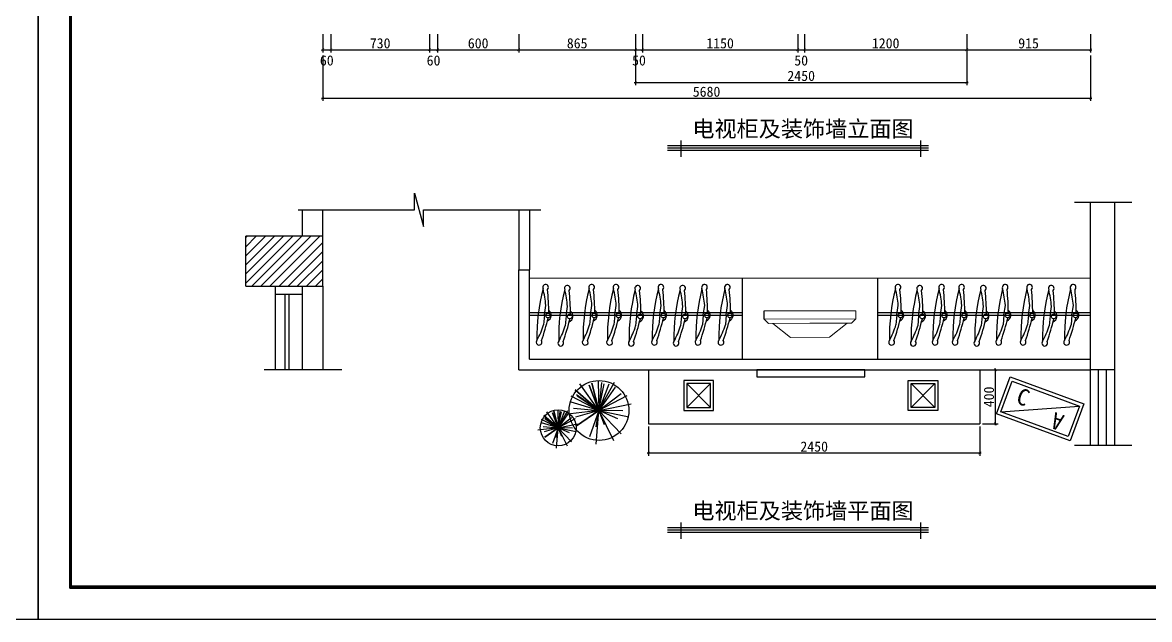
# Model space of a CAD drawing. Header units: millimetres. Extents: x 71641 to 191108, y -23091 to 29972.
# Drawn here: x 83471 to 91810, y -9624 to -5205 of the extents above; entities that cross this region are included whole.
import ezdxf

# ---------------------------------------------------------------- set-up
doc = ezdxf.new("R2010")
doc.units = ezdxf.units.MM
doc.layers.add('00', color=1, linetype='Continuous')
doc.layers.add('LAYER4', color=4, linetype='Continuous')
doc.layers.add('4', color=4, linetype='Continuous', lineweight=5)
doc.styles.add('30', font='SimSun.ttf', dxfattribs={"height": 75})
doc.styles.get("Standard").update_dxf_attribs({"font": 'SimSun.ttf', "height": 150})
doc.dimstyles.new('30', dxfattribs={"dimscale": 0, "dimtxt": 90, "dimasz": 20, "dimexe": 20, "dimexo": 20, "dimgap": 10, "dimtad": 1, "dimdec": 0, "dimzin": 0, "dimdsep": 46, "dimtxsty": '30', "dimblk": 'ARCHTICK', "dimcen": 20, "dimdle": 10, "dimclrd": 8, "dimclre": 8, "dimclrt": 2, "dimadec": 0, "dimazin": 0, "dimtfac": 1, "dimtdec": 0, "dimtmove": 2, "dimatfit": 3, "dimldrblk": 'DOT', "dimfxl": 0, "dimtolj": 2, "dimtzin": 0, "dimlwd": -1, "dimarcsym": 0})

# ---------------------------------------------------------------- blocks, each defined once
blk = doc.blocks.new('dfassa')
at = {"color": 8}
for p, q in [((74616, -19728), (74682, -19953)), ((74682, -19953), (74687, -19711)), ((74682, -19953), (74510, -19811)), ((74528, -19870), (74682, -19953)), ((74587, -19835), (74682, -19953)), ((74812, -19746), (74682, -19953)), ((74682, -19953), (74829, -19817)), ((74682, -19953), (74693, -19846)), ((74752, -19858), (74682, -19953)), ((74682, -19953), (74752, -19858)), ((74682, -19953), (74451, -19888)), ((74451, -19953), (74682, -19953)), ((74682, -19953), (74481, -19988)), ((74487, -20082), (74665, -19966)), ((74498, -20047), (74682, -19953)), ((74528, -20089), (74682, -19953)), ((74682, -19953), (74557, -20107)), ((74569, -20124), (74682, -19953)), ((74587, -20142), (74682, -19953)), ((74634, -20154), (74682, -19953)), ((74682, -19953), (74634, -20154)), ((74658, -20148), (74682, -19953)), ((74682, -19953), (74658, -20148)), ((74877, -19929), (74682, -19953)), ((74682, -19953), (74877, -19929)), ((74764, -20166), (74682, -19953)), ((74682, -19953), (74764, -20166)), ((74812, -20142), (74682, -19953)), ((74682, -19953), (74770, -20118)), ((74835, -20053), (74682, -19953)), ((74682, -19953), (74853, -19988)), ((74682, -19953), (74711, -20189)), ((74682, -19953), (74829, -20101)), ((74682, -19953), (74912, -20042)), ((74770, -20130), (74682, -19953))]:
    blk.add_line(p, q, dxfattribs=at)
at = {"color": 2}
blk.add_circle((74680, -19953), 217, dxfattribs=at)
blk = doc.blocks.new('ddddf')
at = {"color": 8}
for p, q in [((74081, -20246), (74189, -20620)), ((74189, -20620), (74199, -20216)), ((74406, -20275), (74189, -20620)), ((74189, -20620), (73904, -20383)), ((74189, -20620), (74436, -20393)), ((74189, -20620), (73805, -20511)), ((73933, -20482), (74189, -20620)), ((74032, -20423), (74189, -20620)), ((74189, -20620), (74209, -20443)), ((74307, -20462), (74189, -20620)), ((74189, -20620), (74307, -20462)), ((73805, -20620), (74189, -20620)), ((74189, -20620), (73854, -20679)), ((73865, -20835), (74162, -20641)), ((73884, -20778), (74189, -20620)), ((73933, -20846), (74189, -20620)), ((74189, -20620), (73982, -20876)), ((74002, -20906), (74189, -20620)), ((74032, -20935), (74189, -20620)), ((74110, -20955), (74189, -20620)), ((74189, -20620), (74110, -20955)), ((74150, -20945), (74189, -20620)), ((74189, -20620), (74150, -20945)), ((74514, -20581), (74189, -20620)), ((74189, -20620), (74514, -20581)), ((74327, -20974), (74189, -20620)), ((74189, -20620), (74327, -20974)), ((74406, -20935), (74189, -20620)), ((74189, -20620), (74337, -20896)), ((74445, -20787), (74189, -20620)), ((74189, -20620), (74475, -20679)), ((74189, -20620), (74239, -21014)), ((74189, -20620), (74436, -20866)), ((74189, -20620), (74573, -20768)), ((74337, -20916), (74189, -20620))]:
    blk.add_line(p, q, dxfattribs=at)
at = {"color": 2}
blk.add_circle((74186, -20620), 361, dxfattribs=at)
blk = doc.blocks.new('ASDFGASDFASD')
at = {"color": 8}
for q in [(-121363.3, 35213.4), (-121346.4, 35070.1)]:
    blk.add_line((-121356.8, 35140.9), q, dxfattribs=at)
at = {"color": 8, "extrusion": (0, 0, -1)}
for centre, major_axis, start_param, end_param in [((-121396, 35342.8), (-15, -15), 0.064735, 4.519237), ((-119960.4, 35305.4), (-1441.4, -172.8), -0.130439, 0.135448), ((-121924.5, 35044.8), (-414.4, -414.4), 3.421088, 3.635136), ((-122981.9, 34765.1), (-1202.3, 1202.3), 2.01697, 2.120705), ((-121329.5, 35144.7), (-12.2, -12.2), 3.810164, 10.093349), ((-123024.8, 35131.4), (-1202.3, 1202.3), 2.35803, 2.461765), ((-121350.6, 35142.2), (-31.6, -31.6), 2.742131, 4.878196), ((-122152.1, 35140.9), (-571.9, 571.9), 2.443948, 2.59889), ((-121348.3, 34936.7), (-15, -15), 3.101091, 7.555592)]:
    blk.add_ellipse(centre, major_axis=major_axis, ratio=1, start_param=start_param, end_param=end_param, dxfattribs=at)
blk = doc.blocks.new('_ARCHTICK')
at = {"color": 0, "linetype": 'ByBlock', "const_width": 0.15}
blk.add_lwpolyline([(-0.5, -0.5), (0.5, 0.5)], dxfattribs=at)
blk = doc.blocks.new('*D146')
at = {"color": 8, "lineweight": -2}
for p, q in [((85692.7, -5291.6), (85692.7, -5426.5)), ((85752.7, -5291.6), (85752.7, -5426.5))]:
    blk.add_line(p, q, dxfattribs=at)
at = {"color": 8}
blk.add_line((85682.7, -5406.5), (85762.7, -5406.5), dxfattribs=at)
at = {"layer": 'Defpoints', "color": 0}
for p in [(85692.7, -5271.6), (85752.7, -5271.6), (85752.7, -5406.5)]:
    blk.add_point(p, dxfattribs=at)
at = {"color": 8, "xscale": 20, "yscale": 20, "zscale": 20, "rotation": 180}
blk.add_blockref('_ARCHTICK', (85692.7, -5406.5), dxfattribs=at)
at = {"color": 8, "xscale": 20, "yscale": 20, "zscale": 20}
blk.add_blockref('_ARCHTICK', (85752.7, -5406.5), dxfattribs=at)
at = {"color": 2, "insert": (85722.7, -5485.9), "char_height": 75, "attachment_point": 5, "style": '30'}
blk.add_mtext('\\A2;60', dxfattribs=at)
blk = doc.blocks.new('_Dot')
at = {"color": 0, "linetype": 'ByBlock', "lineweight": -2}
blk.add_line((-0.5, 0), (-1, 0), dxfattribs=at)
at = {"color": 0, "linetype": 'ByBlock', "const_width": 0.5}
blk.add_lwpolyline([(-0.25, 0, 1), (0.25, 0, 1)], format="xyb", close=True, dxfattribs=at)
blk = doc.blocks.new('DOT')
at = {"color": 0, "linetype": 'ByBlock'}
blk.add_line((-0.5, 0), (-1, 0), dxfattribs=at)
at = {"color": 0, "linetype": 'ByBlock', "const_width": 0.5}
blk.add_lwpolyline([(-0.25, 0, 1), (0.25, 0, 1)], format="xyb", close=True, dxfattribs=at)
blk = doc.blocks.new('*D147')
at = {"color": 8, "lineweight": -2}
for p, q in [((85752.7, -5291.6), (85752.7, -5426.5)), ((86482.7, -5291.6), (86482.7, -5426.5))]:
    blk.add_line(p, q, dxfattribs=at)
at = {"color": 8}
blk.add_line((85742.7, -5406.5), (86492.7, -5406.5), dxfattribs=at)
at = {"layer": 'Defpoints', "color": 0}
for p in [(85752.7, -5271.6), (86482.7, -5271.6), (86482.7, -5406.5)]:
    blk.add_point(p, dxfattribs=at)
at = {"color": 8, "xscale": 20, "yscale": 20, "zscale": 20, "rotation": 180}
blk.add_blockref('_ARCHTICK', (85752.7, -5406.5), dxfattribs=at)
at = {"color": 8, "xscale": 20, "yscale": 20, "zscale": 20}
blk.add_blockref('_ARCHTICK', (86482.7, -5406.5), dxfattribs=at)
at = {"color": 2, "insert": (86117.7, -5359), "char_height": 75, "attachment_point": 5, "style": '30'}
blk.add_mtext('\\A2;730', dxfattribs=at)
blk = doc.blocks.new('*D148')
at = {"color": 8, "lineweight": -2}
for p, q in [((86482.7, -5291.6), (86482.7, -5426.5)), ((86542.7, -5291.6), (86542.7, -5426.5))]:
    blk.add_line(p, q, dxfattribs=at)
at = {"color": 8}
blk.add_line((86472.7, -5406.5), (86552.7, -5406.5), dxfattribs=at)
at = {"layer": 'Defpoints', "color": 0}
for p in [(86482.7, -5271.6), (86542.7, -5271.6), (86542.7, -5406.5)]:
    blk.add_point(p, dxfattribs=at)
at = {"color": 8, "xscale": 20, "yscale": 20, "zscale": 20, "rotation": 180}
blk.add_blockref('_ARCHTICK', (86482.7, -5406.5), dxfattribs=at)
at = {"color": 8, "xscale": 20, "yscale": 20, "zscale": 20}
blk.add_blockref('_ARCHTICK', (86542.7, -5406.5), dxfattribs=at)
at = {"color": 2, "insert": (86512.7, -5485.9), "char_height": 75, "attachment_point": 5, "style": '30'}
blk.add_mtext('\\A2;60', dxfattribs=at)
blk = doc.blocks.new('*D149')
at = {"color": 8, "lineweight": -2}
for p, q in [((86542.7, -5291.6), (86542.7, -5426.5)), ((87142.7, -5291.6), (87142.7, -5426.5))]:
    blk.add_line(p, q, dxfattribs=at)
at = {"color": 8}
blk.add_line((86532.7, -5406.5), (87152.7, -5406.5), dxfattribs=at)
at = {"layer": 'Defpoints', "color": 0}
for p in [(86542.7, -5271.6), (87142.7, -5271.6), (87142.7, -5406.5)]:
    blk.add_point(p, dxfattribs=at)
at = {"color": 8, "xscale": 20, "yscale": 20, "zscale": 20, "rotation": 180}
blk.add_blockref('_ARCHTICK', (86542.7, -5406.5), dxfattribs=at)
at = {"color": 8, "xscale": 20, "yscale": 20, "zscale": 20}
blk.add_blockref('_ARCHTICK', (87142.7, -5406.5), dxfattribs=at)
at = {"color": 2, "insert": (86842.7, -5359), "char_height": 75, "attachment_point": 5, "style": '30'}
blk.add_mtext('\\A2;600', dxfattribs=at)
blk = doc.blocks.new('*D150')
at = {"color": 8, "lineweight": -2}
for p, q in [((87142.7, -5291.6), (87142.7, -5426.5)), ((88007.7, -5291.6), (88007.7, -5426.5))]:
    blk.add_line(p, q, dxfattribs=at)
at = {"color": 8}
blk.add_line((87132.7, -5406.5), (88017.7, -5406.5), dxfattribs=at)
at = {"layer": 'Defpoints', "color": 0}
for p in [(87142.7, -5271.6), (88007.7, -5271.6), (88007.7, -5406.5)]:
    blk.add_point(p, dxfattribs=at)
at = {"color": 8, "xscale": 20, "yscale": 20, "zscale": 20, "rotation": 180}
blk.add_blockref('_ARCHTICK', (87142.7, -5406.5), dxfattribs=at)
at = {"color": 8, "xscale": 20, "yscale": 20, "zscale": 20}
blk.add_blockref('_ARCHTICK', (88007.7, -5406.5), dxfattribs=at)
at = {"color": 2, "insert": (87575.2, -5359), "char_height": 75, "attachment_point": 5, "style": '30'}
blk.add_mtext('\\A2;865', dxfattribs=at)
blk = doc.blocks.new('*D151')
at = {"color": 8, "lineweight": -2}
for p, q in [((88007.7, -5291.6), (88007.7, -5426.5)), ((88057.7, -5291.6), (88057.7, -5426.5))]:
    blk.add_line(p, q, dxfattribs=at)
at = {"color": 8}
blk.add_line((87997.7, -5406.5), (88067.7, -5406.5), dxfattribs=at)
at = {"layer": 'Defpoints', "color": 0}
for p in [(88007.7, -5271.6), (88057.7, -5271.6), (88057.7, -5406.5)]:
    blk.add_point(p, dxfattribs=at)
at = {"color": 8, "xscale": 20, "yscale": 20, "zscale": 20, "rotation": 180}
blk.add_blockref('_ARCHTICK', (88007.7, -5406.5), dxfattribs=at)
at = {"color": 8, "xscale": 20, "yscale": 20, "zscale": 20}
blk.add_blockref('_ARCHTICK', (88057.7, -5406.5), dxfattribs=at)
at = {"color": 2, "insert": (88032.7, -5485.9), "char_height": 75, "attachment_point": 5, "style": '30'}
blk.add_mtext('\\A2;50', dxfattribs=at)
blk = doc.blocks.new('*D152')
at = {"color": 8, "lineweight": -2}
for p, q in [((88057.7, -5291.6), (88057.7, -5426.5)), ((89207.7, -5291.6), (89207.7, -5426.5))]:
    blk.add_line(p, q, dxfattribs=at)
at = {"color": 8}
blk.add_line((88047.7, -5406.5), (89217.7, -5406.5), dxfattribs=at)
at = {"layer": 'Defpoints', "color": 0}
for p in [(88057.7, -5271.6), (89207.7, -5271.6), (89207.7, -5406.5)]:
    blk.add_point(p, dxfattribs=at)
at = {"color": 8, "xscale": 20, "yscale": 20, "zscale": 20, "rotation": 180}
blk.add_blockref('_ARCHTICK', (88057.7, -5406.5), dxfattribs=at)
at = {"color": 8, "xscale": 20, "yscale": 20, "zscale": 20}
blk.add_blockref('_ARCHTICK', (89207.7, -5406.5), dxfattribs=at)
at = {"color": 2, "insert": (88632.7, -5359), "char_height": 75, "attachment_point": 5, "style": '30'}
blk.add_mtext('\\A2;1150', dxfattribs=at)
blk = doc.blocks.new('*D153')
at = {"color": 8, "lineweight": -2}
for p, q in [((89207.7, -5291.6), (89207.7, -5426.5)), ((89257.7, -5291.6), (89257.7, -5426.5))]:
    blk.add_line(p, q, dxfattribs=at)
at = {"color": 8}
blk.add_line((89197.7, -5406.5), (89267.7, -5406.5), dxfattribs=at)
at = {"layer": 'Defpoints', "color": 0}
for p in [(89207.7, -5271.6), (89257.7, -5271.6), (89257.7, -5406.5)]:
    blk.add_point(p, dxfattribs=at)
at = {"color": 8, "xscale": 20, "yscale": 20, "zscale": 20, "rotation": 180}
blk.add_blockref('_ARCHTICK', (89207.7, -5406.5), dxfattribs=at)
at = {"color": 8, "xscale": 20, "yscale": 20, "zscale": 20}
blk.add_blockref('_ARCHTICK', (89257.7, -5406.5), dxfattribs=at)
at = {"color": 2, "insert": (89232.7, -5485.9), "char_height": 75, "attachment_point": 5, "style": '30'}
blk.add_mtext('\\A2;50', dxfattribs=at)
blk = doc.blocks.new('*D154')
at = {"color": 8, "lineweight": -2}
for p, q in [((89257.7, -5291.6), (89257.7, -5426.5)), ((90458.1, -5291.6), (90458.1, -5426.5))]:
    blk.add_line(p, q, dxfattribs=at)
at = {"color": 8}
blk.add_line((89247.7, -5406.5), (90468.1, -5406.5), dxfattribs=at)
at = {"layer": 'Defpoints', "color": 0}
for p in [(89257.7, -5271.6), (90458.1, -5271.6), (90458.1, -5406.5)]:
    blk.add_point(p, dxfattribs=at)
at = {"color": 8, "xscale": 20, "yscale": 20, "zscale": 20, "rotation": 180}
blk.add_blockref('_ARCHTICK', (89257.7, -5406.5), dxfattribs=at)
at = {"color": 8, "xscale": 20, "yscale": 20, "zscale": 20}
blk.add_blockref('_ARCHTICK', (90458.1, -5406.5), dxfattribs=at)
at = {"color": 2, "insert": (89857.9, -5359), "char_height": 75, "attachment_point": 5, "style": '30'}
blk.add_mtext('\\A2;1200', dxfattribs=at)
blk = doc.blocks.new('*D155')
at = {"color": 8, "lineweight": -2}
for p, q in [((90458.1, -5291.6), (90458.1, -5426.5)), ((91372.7, -5291.6), (91372.7, -5426.5))]:
    blk.add_line(p, q, dxfattribs=at)
at = {"color": 8}
blk.add_line((90448.1, -5406.5), (91382.7, -5406.5), dxfattribs=at)
at = {"layer": 'Defpoints', "color": 0}
for p in [(90458.1, -5271.6), (91372.7, -5271.6), (91372.7, -5406.5)]:
    blk.add_point(p, dxfattribs=at)
at = {"color": 8, "xscale": 20, "yscale": 20, "zscale": 20, "rotation": 180}
blk.add_blockref('_ARCHTICK', (90458.1, -5406.5), dxfattribs=at)
at = {"color": 8, "xscale": 20, "yscale": 20, "zscale": 20}
blk.add_blockref('_ARCHTICK', (91372.7, -5406.5), dxfattribs=at)
at = {"color": 2, "insert": (90915.4, -5359), "char_height": 75, "attachment_point": 5, "style": '30'}
blk.add_mtext('\\A2;915', dxfattribs=at)
blk = doc.blocks.new('*D156')
at = {"color": 8, "lineweight": -2}
for p, q in [((85692.7, -5447.8), (85692.7, -5784.7)), ((91372.7, -5447.8), (91372.7, -5784.7))]:
    blk.add_line(p, q, dxfattribs=at)
at = {"color": 8}
blk.add_line((85682.7, -5764.7), (91382.7, -5764.7), dxfattribs=at)
at = {"layer": 'Defpoints', "color": 0}
for p in [(85692.7, -5427.8), (91372.7, -5427.8), (91372.7, -5764.7)]:
    blk.add_point(p, dxfattribs=at)
at = {"color": 8, "xscale": 20, "yscale": 20, "zscale": 20, "rotation": 180}
blk.add_blockref('_ARCHTICK', (85692.7, -5764.7), dxfattribs=at)
at = {"color": 8, "xscale": 20, "yscale": 20, "zscale": 20}
blk.add_blockref('_ARCHTICK', (91372.7, -5764.7), dxfattribs=at)
at = {"color": 2, "insert": (88532.7, -5717.2), "char_height": 75, "attachment_point": 5, "style": '30'}
blk.add_mtext('\\A2;5680', dxfattribs=at)
blk = doc.blocks.new('*D213')
at = {"color": 8, "lineweight": -2}
for p, q in [((90574.1, -7776), (90689.9, -7776)), ((90574.1, -8176), (90689.9, -8176))]:
    blk.add_line(p, q, dxfattribs=at)
at = {"color": 8}
blk.add_line((90669.9, -8186), (90669.9, -7766), dxfattribs=at)
at = {"layer": 'Defpoints', "color": 0}
for p in [(90554.1, -7776), (90669.9, -7776), (90554.1, -8176)]:
    blk.add_point(p, dxfattribs=at)
at = {"color": 8, "xscale": 20, "yscale": 20, "zscale": 20}
for p, rotation in [((90669.9, -7776), 90), ((90669.9, -8176), 270)]:
    blk.add_blockref('_ARCHTICK', p, dxfattribs=dict(at, rotation=rotation))
at = {"color": 2, "insert": (90622.4, -7976), "char_height": 75, "attachment_point": 5, "rotation": 90, "style": '30'}
blk.add_mtext('\\A2;400', dxfattribs=at)
blk = doc.blocks.new('*D214')
at = {"color": 8, "lineweight": -2}
for p, q in [((88104.1, -8196), (88104.1, -8411.6)), ((90554.1, -8196), (90554.1, -8411.6))]:
    blk.add_line(p, q, dxfattribs=at)
at = {"color": 8}
blk.add_line((90564.1, -8391.6), (88094.1, -8391.6), dxfattribs=at)
at = {"layer": 'Defpoints', "color": 0}
for p in [(88104.1, -8176), (90554.1, -8176), (88104.1, -8391.6)]:
    blk.add_point(p, dxfattribs=at)
at = {"color": 8, "xscale": 20, "yscale": 20, "zscale": 20, "rotation": 180}
blk.add_blockref('_ARCHTICK', (88104.1, -8391.6), dxfattribs=at)
at = {"color": 8, "xscale": 20, "yscale": 20, "zscale": 20}
blk.add_blockref('_ARCHTICK', (90554.1, -8391.6), dxfattribs=at)
at = {"color": 2, "insert": (89329.1, -8344.1), "char_height": 75, "attachment_point": 5, "style": '30'}
blk.add_mtext('\\A2;2450', dxfattribs=at)
blk = doc.blocks.new('*D215')
at = {"color": 8, "lineweight": -2}
for p, q in [((88007.7, -5425.4), (88007.7, -5667.6)), ((90458.1, -5425.4), (90458.1, -5667.6))]:
    blk.add_line(p, q, dxfattribs=at)
at = {"color": 8}
blk.add_line((87997.7, -5647.6), (90468.1, -5647.6), dxfattribs=at)
at = {"layer": 'Defpoints', "color": 0}
for p in [(88007.7, -5405.4), (90458.1, -5405.4), (90458.1, -5647.6)]:
    blk.add_point(p, dxfattribs=at)
at = {"color": 8, "xscale": 20, "yscale": 20, "zscale": 20, "rotation": 180}
blk.add_blockref('_ARCHTICK', (88007.7, -5647.6), dxfattribs=at)
at = {"color": 8, "xscale": 20, "yscale": 20, "zscale": 20}
blk.add_blockref('_ARCHTICK', (90458.1, -5647.6), dxfattribs=at)
at = {"color": 2, "insert": (89232.9, -5600.1), "char_height": 75, "attachment_point": 5, "style": '30'}
blk.add_mtext('\\A2;2450', dxfattribs=at)

msp = doc.modelspace()

# ---------------------------------------------------------------- hatches: boundary and pattern name
h = msp.add_hatch()
h.set_pattern_fill('ANSI31', color=8, scale=15, style=0)
h.set_pattern_definition([(45, (-9123.37, 17227.146), (-33.67596, 33.67596), [])])
h.paths.add_polyline_path([(85122.7, -6786), (85122.7, -7156), (85692.7, -7156), (85692.7, -6786)])

# ---------------------------------------------------------------- linework, layer by layer
at = {"color": 1}
for p, q in [((91254.9, -6535.6), (91679.7, -6535.6)), ((85511, -6591.6), (86370.7, -6591.6)), ((86439.2, -6591.6), (87306, -6591.6)), ((85692.7, -7156), (85692.7, -7776)), ((85834.9, -7776), (85259.2, -7776)), ((91254.9, -8333.8), (91679.7, -8333.8))]:
    msp.add_line(p, q, dxfattribs=at)
for p, q in [((91372.7, -8333.8), (91372.7, -6535.6)), ((91552.7, -8333.8), (91552.7, -6535.6)), ((85542.7, -6786), (85542.7, -6591.6)), ((85692.7, -6786), (85692.7, -6591.6)), ((85122.7, -7156), (85122.7, -6786)), ((85692.7, -6786), (85122.7, -6786)), ((85692.7, -7156), (85692.7, -6786)), ((85122.7, -7156), (85692.7, -7156)), ((85342.7, -7216), (85342.7, -7156)), ((85542.7, -7216), (85542.7, -7156)), ((85342.7, -7216), (85542.7, -7216)), ((91552.7, -7776), (91372.7, -7776))]:
    msp.add_line(p, q)
at = {"color": 8}
for p, q in [((87142.7, -6591.6), (87142.7, -7036)), ((87222.7, -6591.6), (87222.7, -7036)), ((85342.7, -7776), (85342.7, -7216)), ((85542.7, -7776), (85542.7, -7216)), ((88797.1, -7354.3), (87222.7, -7354.6)), ((88797.1, -7374.3), (87222.7, -7374.6)), ((91372.7, -7354.6), (89797.1, -7354.3)), ((91372.7, -7374.6), (89797.1, -7374.3)), ((90710.3, -8086.4), (91290.8, -8044))]:
    msp.add_line(p, q, dxfattribs=at)
at = {"color": 0}
for p, q in [((87142.7, -7776), (87142.7, -7036)), ((87142.7, -7036), (87222.7, -7036)), ((87222.7, -7696), (87222.7, -7036)), ((87222.7, -7696), (91372.7, -7696)), ((87142.7, -7776), (91372.7, -7776))]:
    msp.add_line(p, q, dxfattribs=at)
at = {"color": 3}
for p, q in [((88797.1, -7095.7), (88797.1, -7695.7)), ((89797.1, -7095.7), (89797.1, -7695.7)), ((88957.9, -7399.6), (88957.7, -7339.8)), ((88104.1, -7776), (88104.1, -8176)), ((90554.1, -7776), (90554.1, -8176)), ((88104.1, -8176), (90554.1, -8176))]:
    msp.add_line(p, q, dxfattribs=at)
at = {"color": 4}
for p, q in [((85412.7, -7216), (85412.7, -7776)), ((85442.7, -7216), (85442.7, -7776))]:
    msp.add_line(p, q, dxfattribs=at)
at = {"color": 110}
for p, q in [((91432.7, -8333.8), (91432.7, -7776)), ((91492.7, -8333.8), (91492.7, -7776))]:
    msp.add_line(p, q, dxfattribs=at)
at = {"color": 8, "ltscale": 30}
for p, q in [((88561.5, -7877.8), (88385.5, -8053.8)), ((88385.5, -7877.8), (88561.5, -8053.8)), ((90046.6, -7877.8), (90222.6, -8053.8)), ((90222.6, -7877.8), (90046.6, -8053.8))]:
    msp.add_line(p, q, dxfattribs=at)
at = {"color": 3, "lineweight": -2}
msp.add_line((83820.3, -9390.9), (95301.8, -9390.9), dxfattribs=at)
for points in [[(83820.3, -1371.3), (95301.8, -1371.3), (95301.8, -9390.9), (83820.3, -9390.9)], [(83826.8, -1377.8), (95295.3, -1377.8), (95295.3, -9384.4), (83826.8, -9384.4)], [(83833.3, -1384.3), (95288.8, -1384.3), (95288.8, -9377.9), (83833.3, -9377.9)]]:
    msp.add_lwpolyline(points, close=True, dxfattribs=at)
at = {"color": 1}
msp.add_lwpolyline([(86370.7, -6591.6), (86370.7, -6469.1), (86439.2, -6715.1), (86439.2, -6591.6)], dxfattribs=at)
at = {"color": 3, "ltscale": 44}
msp.add_lwpolyline([(88903.9, -7776), (88903.9, -7827.5), (89704.3, -7827.5), (89704.3, -7776)], close=True, dxfattribs=at)
at = {"color": 3}
msp.add_lwpolyline([(91222.3, -8301.4), (90678.8, -8100.8), (90779.6, -7827.8), (91323.1, -8028.4)], close=True, dxfattribs=at)
at = {"color": 8, "ltscale": 30}
for points in [[(88363.5, -8075.8), (88583.5, -8075.8), (88583.5, -7855.8), (88363.5, -7855.8)], [(90244.6, -8075.8), (90024.6, -8075.8), (90024.6, -7855.8), (90244.6, -7855.8)]]:
    msp.add_lwpolyline(points, close=True, dxfattribs=at)
at = {"color": 8}
msp.add_lwpolyline([(91207.7, -8270), (90710.3, -8086.4), (90793.7, -7860.5), (91291.1, -8044.1)], close=True, dxfattribs=at)
at = {"layer": '00', "color": 8, "lineweight": -2}
for p, q in [((88341.2, -6079.3), (88341.2, -6200.2)), ((90116.3, -6079.3), (90116.3, -6200.2)), ((90175.2, -6117.6), (88244.2, -6117.6)), ((90175.2, -6151.7), (88244.2, -6151.7)), ((88341.2, -8906.8), (88341.2, -9027.7)), ((90116.3, -8906.8), (90116.3, -9027.7)), ((90175.2, -8945.1), (88244.2, -8945.1)), ((90175.2, -8979.3), (88244.2, -8979.3))]:
    msp.add_line(p, q, dxfattribs=at)
at = {"layer": '00', "color": 2, "lineweight": -2}
for p, q in [((90175.2, -6134.6), (88244.2, -6134.6)), ((90175.2, -8962.2), (88244.2, -8962.2))]:
    msp.add_line(p, q, dxfattribs=at)
at = {"layer": '00', "color": 8, "lineweight": -2}
for points in [[(71641.1, -1138.7), (83587.7, -1138.7), (83587.7, -9623.5), (71641.1, -9623.5)], [(83587.7, -1138.7), (95534.4, -1138.7), (95534.4, -9623.5), (83587.7, -9623.5)]]:
    msp.add_lwpolyline(points, close=True, dxfattribs=at)
at = {"layer": '4', "color": 3}
for p, q in [((87222.7, -7096), (91372.7, -7096)), ((89637.6, -7338.1), (88957.7, -7339.8)), ((88957.9, -7399.6), (89637.7, -7397.9)), ((88957.9, -7399.6), (88990, -7431.5)), ((89637.7, -7397.9), (89605.7, -7430)), ((89637.7, -7397.9), (89637.6, -7338.1)), ((89297.9, -7430.8), (88990, -7431.5)), ((89154.3, -7535.5), (89021.8, -7431.5)), ((89297.9, -7430.8), (89605.7, -7430)), ((89442, -7534.7), (89573.9, -7430.1)), ((89154.3, -7535.5), (89442, -7534.7))]:
    msp.add_line(p, q, dxfattribs=at)
at = {"layer": 'LAYER4', "color": 3}
for points in [[(88385.5, -8053.8), (88561.5, -8053.8), (88561.5, -7877.8), (88385.5, -7877.8)], [(90222.6, -8053.8), (90046.6, -8053.8), (90046.6, -7877.8), (90222.6, -7877.8)]]:
    msp.add_lwpolyline(points, close=True, dxfattribs=at)

# ---------------------------------------------------------------- block references
at = {"color": 0, "xscale": -1, "rotation": 180}
for p in [(208689.7, 27771.3), (208850.3, 27764.3), (209210.7, 27771.3), (209371.3, 27764.3), (209543, 27771.3), (209703.6, 27764.3), (211297.4, 27771.3), (211458, 27764.3), (211767.8, 27771.3), (211928.4, 27764.3), (212270.6, 27771.3), (212431.1, 27764.3)]:
    msp.add_blockref('ASDFGASDFASD', p, dxfattribs=at)
at = {"color": 3, "xscale": -1, "rotation": 180}
for p in [(209030.5, 27771.3), (209865.3, 27771.3), (210035, 27771.3), (211619.7, 27771.3), (212090.1, 27771.3), (212592.9, 27771.3)]:
    msp.add_blockref('ASDFGASDFASD', p, dxfattribs=at)
at = {"xscale": 0.6126120000009828, "yscale": 0.6126120000008086, "zscale": 0.612612, "rotation": 207.7422610601557}
for name, p in [('ddddf', (133840.3, 1898.9)), ('dfassa', (133616.3, 2273.2))]:
    msp.add_blockref(name, p, dxfattribs=at)

# ---------------------------------------------------------------- texts
at = {"color": 8, "char_height": 120, "width": 4291.546, "attachment_point": 3}
for s, insert in [('{\\C2;电视柜及装饰墙立面图}', (90064.5, -5931.5)), ('{\\C2;电视柜及装饰墙平面图}', (90064.5, -8759.1))]:
    msp.add_mtext(s, dxfattribs=dict(at, insert=insert))
at = {"color": 8, "extrusion": (0, 0, -1), "insert": (90816.2, -8021.7), "char_height": 122.4, "width": 157.727, "attachment_point": 1, "text_direction": (0.946377, -0.323064, 0)}
msp.add_mtext('{\\f宋体|b0|i0|c134|p2;C}', dxfattribs=at)
at = {"color": 8, "insert": (91145.6, -8230.2), "char_height": 122.4, "width": 157.727, "attachment_point": 1, "rotation": 159.94633}
msp.add_mtext('{\\f宋体|b0|i0|c134|p2;A}', dxfattribs=at)

# ---------------------------------------------------------------- dimensions: what is measured, and where the dimension line sits
at = {"color": 3}
for base, p1, p2, picture, middle in [((85752.7, -5406.5), (85692.7, -5271.6), (85752.7, -5271.6), '*D146', (85722.7, -5485.9)), ((86542.7, -5406.5), (86482.7, -5271.6), (86542.7, -5271.6), '*D148', (86512.7, -5485.9)), ((88057.7, -5406.5), (88007.7, -5271.6), (88057.7, -5271.6), '*D151', (88032.7, -5485.9)), ((89257.7, -5406.5), (89207.7, -5271.6), (89257.7, -5271.6), '*D153', (89232.7, -5485.9))]:
    dim = msp.add_linear_dim(base=base, p1=p1, p2=p2, dimstyle='30', override={"dimscale": 1, "dimtxt": 75, "dimldrblk": 'DOT'}, dxfattribs=at)
    dim.commit()
    dim.dimension.update_dxf_attribs({"geometry": picture, "text_midpoint": middle, "dimtype": 160})
for base, p1, p2, picture, middle in [((86482.7, -5406.5), (85752.7, -5271.6), (86482.7, -5271.6), '*D147', (86117.7, -5359)), ((87142.7, -5406.5), (86542.7, -5271.6), (87142.7, -5271.6), '*D149', (86842.7, -5359)), ((88007.7, -5406.5), (87142.7, -5271.6), (88007.7, -5271.6), '*D150', (87575.2, -5359)), ((89207.7, -5406.5), (88057.7, -5271.6), (89207.7, -5271.6), '*D152', (88632.7, -5359)), ((90458.1, -5406.5), (89257.7, -5271.6), (90458.1, -5271.6), '*D154', (89857.9, -5359)), ((91372.7, -5406.5), (90458.1, -5271.6), (91372.7, -5271.6), '*D155', (90915.4, -5359))]:
    dim = msp.add_linear_dim(base=base, p1=p1, p2=p2, dimstyle='30', override={"dimscale": 1, "dimtxt": 75, "dimldrblk": 'DOT'}, dxfattribs=at)
    dim.commit()
    dim.dimension.update_dxf_attribs({"geometry": picture, "text_midpoint": middle})
for p1, p2, distance, picture, middle in [((88007.7, -5405.4), (90458.1, -5405.4), -242.2, '*D215', (89232.9, -5600.1)), ((85692.7, -5427.8), (91372.7, -5427.8), -337, '*D156', (88532.7, -5717.2)), ((90554.1, -8176), (90554.1, -7776), -115.8, '*D213', (90622.4, -7976)), ((90554.1, -8176), (88104.1, -8176), 215.6, '*D214', (89329.1, -8344.1))]:
    dim = msp.add_aligned_dim(p1=p1, p2=p2, distance=distance, dimstyle='30', override={"dimscale": 1, "dimtxt": 75, "dimldrblk": 'DOT'}, dxfattribs=at)
    dim.commit()
    dim.dimension.update_dxf_attribs({"geometry": picture, "text_midpoint": middle})

doc.saveas('drawing.dxf')
